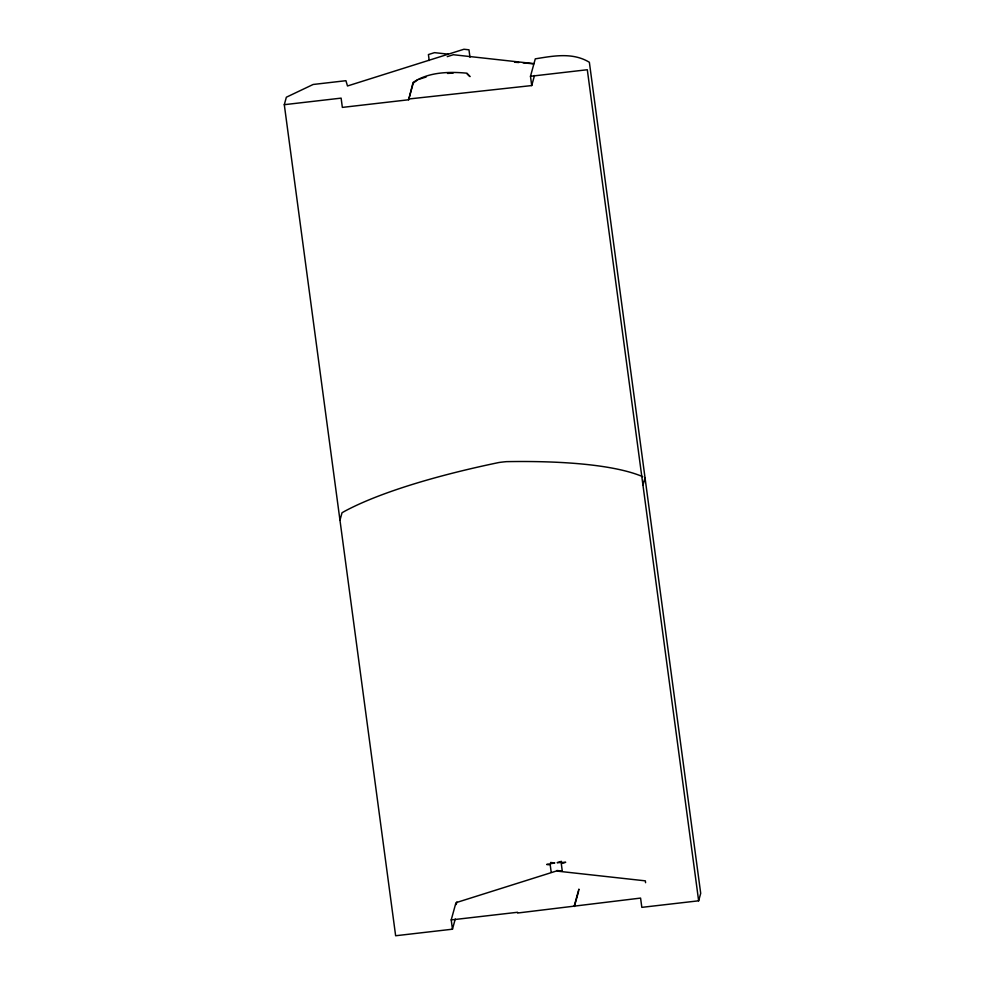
<?xml version="1.0" encoding="UTF-8"?>
<svg xmlns="http://www.w3.org/2000/svg" width="985" height="985" viewBox="0 0 985 985"><rect width="100%" height="100%" fill="white"/><g stroke="black" fill="none" stroke-linecap="round" stroke-linejoin="round"><path stroke-width="1.48" d="M455.255 919.03L452.46 929.2L395.638 935.75L284.296 104.681L286.352 97.219L313.144 84.476L345.92 80.696L347.496 85.978L463.935 49.25L468.971 49.804L469.968 57.228M284.296 104.681L341.118 98.131L342.349 107.402L408.64 99.768L413.109 82.42C428.389 72.053 449.037 71.462 466.976 73.198L470.017 76.608L467.075 73.937M408.64 99.768L413.208 83.159L417.874 79.613M339.973 520.215L342.029 512.742L345.095 511.018A290.144 60.294 -7.6 0 1 498.89 462.519A28.442 5.91 -7.6 0 1 506.462 461.645A290.144 60.294 -7.6 0 1 642.737 476.691M408.541 99.017L531.728 85.56L530.484 76.288L535.286 58.854C553.508 55.899 572.642 52.156 589.362 62.264L700.704 893.333L698.648 900.807L641.826 907.357L640.582 898.086L517.593 913.021L517.494 912.282L451.216 919.928L452.46 929.2M531.728 85.56L534.498 75.513M451.216 919.928L455.956 902.691L556.365 871.023L645.335 880.849L645.581 882.708M456.203 904.55L456.905 902.026M642.971 485.273L645.027 477.799M574.304 905.732L578.872 889.123L578.983 889.874M574.403 906.471L578.601 891.253M447.252 56.65L453.346 54.729L533.882 63.631M419.253 79.182L426.136 77.002M561.438 861.321L557.141 862.675L565.698 862.281L561.29 863.673L562.287 871.085L556.882 870.494M530.484 76.288L587.306 69.738L698.648 900.807M447.522 73.419L453.112 73.099M514.613 62.24L518.861 62.535M523.109 62.843L533.611 63.853M448.323 54.175L434.508 52.648L428.413 54.569L429.214 60.516M550.541 862.478L554.789 862.946L546.675 864.473L550.209 864.867L551.206 872.279"/></g></svg>
